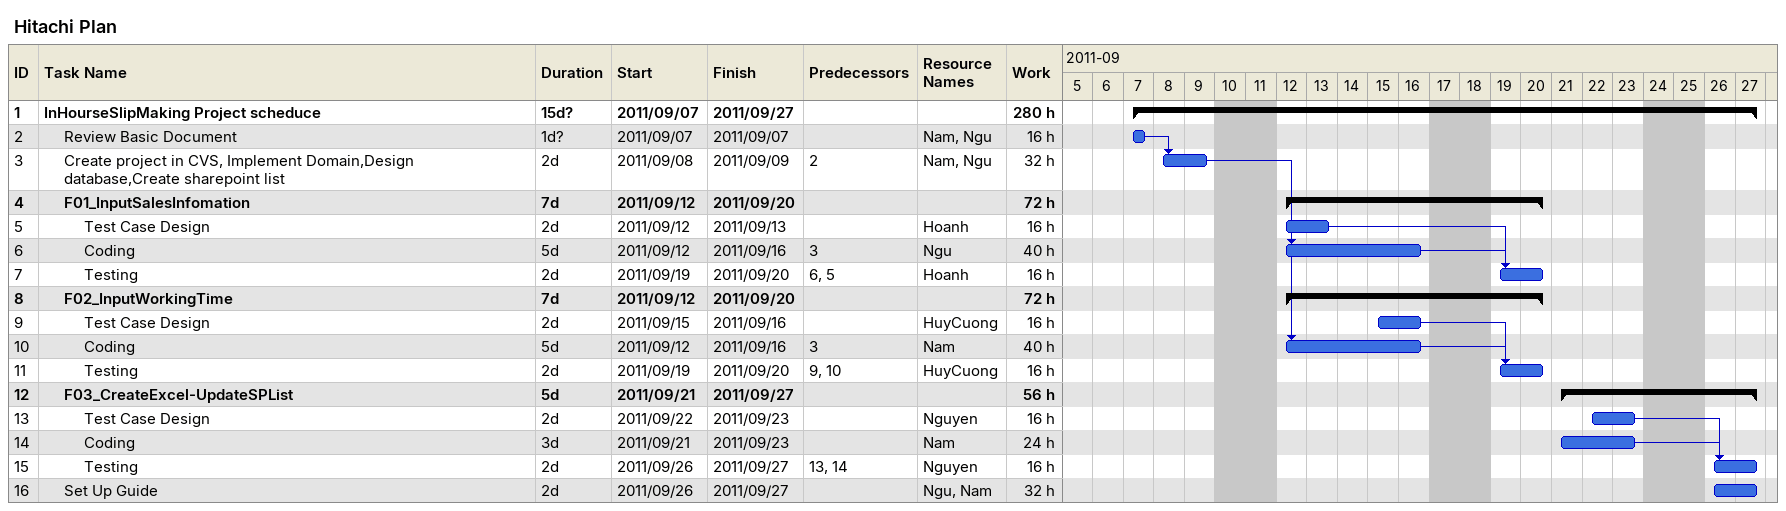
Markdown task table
Hitachi Plan

| ID | Level | Task | Duration | Start | Finish | Predecessors | Resources | Work (h) |
|---|---|---|---|---|---|---|---|---|
| 1 | 1 | **InHourseSlipMaking Project scheduce** | 15d? | 2011-09-07 | 2011-09-27 |  |  | 280 |
| 2 | 2 | Review Basic Document | 1d? | 2011-09-07 | 2011-09-07 |  | Nam, Ngu | 16 |
| 3 | 2 | Create project in CVS, Implement Domain,Design database,Create sharepoint list | 2d | 2011-09-08 | 2011-09-09 | 2 | Nam, Ngu | 32 |
| 4 | 2 | **F01_InputSalesInfomation** | 7d | 2011-09-12 | 2011-09-20 |  |  | 72 |
| 5 | 3 | Test Case Design | 2d | 2011-09-12 | 2011-09-13 |  | Hoanh | 16 |
| 6 | 3 | Coding | 5d | 2011-09-12 | 2011-09-16 | 3 | Ngu | 40 |
| 7 | 3 | Testing | 2d | 2011-09-19 | 2011-09-20 | 6, 5 | Hoanh | 16 |
| 8 | 2 | **F02_InputWorkingTime** | 7d | 2011-09-12 | 2011-09-20 |  |  | 72 |
| 9 | 3 | Test Case Design | 2d | 2011-09-15 | 2011-09-16 |  | HuyCuong | 16 |
| 10 | 3 | Coding | 5d | 2011-09-12 | 2011-09-16 | 3 | Nam | 40 |
| 11 | 3 | Testing | 2d | 2011-09-19 | 2011-09-20 | 9, 10 | HuyCuong | 16 |
| 12 | 2 | **F03_CreateExcel-UpdateSPList** | 5d | 2011-09-21 | 2011-09-27 |  |  | 56 |
| 13 | 3 | Test Case Design | 2d | 2011-09-22 | 2011-09-23 |  | Nguyen | 16 |
| 14 | 3 | Coding | 3d | 2011-09-21 | 2011-09-23 |  | Nam | 24 |
| 15 | 3 | Testing | 2d | 2011-09-26 | 2011-09-27 | 13, 14 | Nguyen | 16 |
| 16 | 2 | Set Up Guide | 2d | 2011-09-26 | 2011-09-27 |  | Ngu, Nam | 32 |
